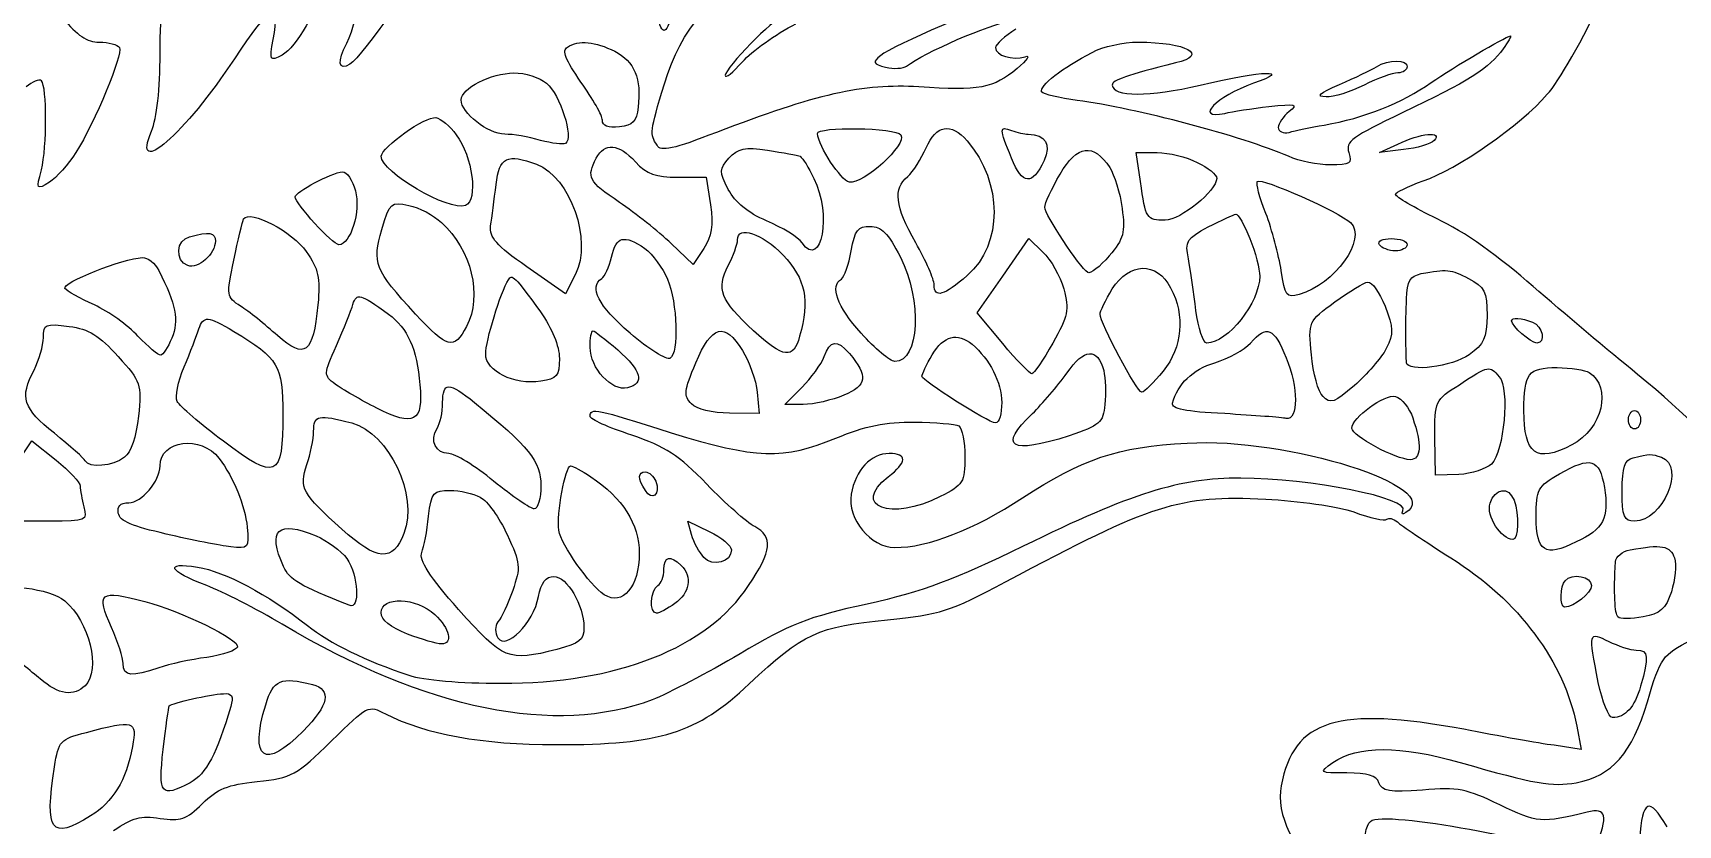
# Model space of a CAD drawing. Extents: x 5 to 315, y 92 to 398.
# Drawn here: x 64.1 to 139.7, y 299.8 to 336.2 of the extents above; entities that cross this region are included whole.
import ezdxf

# ---------------------------------------------------------------- set-up
doc = ezdxf.new("R2010")
doc.units = 0
doc.layers.get('0').update_dxf_attribs({"linetype": 'CONTINUOUS'})

msp = doc.modelspace()

# ---------------------------------------------------------------- linework, layer by layer
at = {"color": 7}
for points in [[(90.875556, 335.350556), (90.875556, 335.350556)], [(131.684889, 335.463444), (131.684889, 335.463444)], [(127.282222, 334.645), (127.282222, 334.645)], [(87.742889, 333.883), (87.742889, 333.883)], [(83.594222, 331.512333), (83.594222, 331.512333)], [(104.027111, 331.512333), (104.027111, 331.512333)], [(107.075111, 331.230111), (107.075111, 331.230111)], [(109.869111, 331.540556), (109.869111, 331.540556)], [(127.112889, 330.835), (126.012222, 330.693889), (126.858889, 331.089)], [(128.524, 331.258333), (128.524, 331.258333)], [(99.398667, 330.524556), (99.398667, 330.524556)], [(115.033778, 329.367444), (114.836222, 330.693889), (115.795778, 330.693889)], [(87.291333, 330.157667), (87.291333, 330.157667)], [(91.835111, 330.270556), (91.835111, 330.270556)], [(93.782444, 329.565), (95.080667, 329.565), (95.278222, 328.295)], [(113.622667, 330.016556), (113.622667, 330.016556)], [(117.630222, 330.242333), (117.630222, 330.242333)], [(78.965778, 328.944111), (78.965778, 328.944111)], [(82.916889, 327.476556), (82.916889, 327.476556)], [(124.685778, 327.476556), (124.685778, 327.476556)], [(72.531111, 326.629889), (72.531111, 326.629889)], [(94.967778, 326.291222), (94.488, 325.557444), (93.472, 326.517)], [(108.712, 321.916778), (107.526667, 323.327889), (108.712, 325.021222), (109.897333, 326.742778), (110.546444, 326.121889)], [(120.057333, 326.742778), (120.057333, 326.742778)], [(76.708, 326.150111), (76.708, 326.150111)], [(92.258444, 326.291222), (92.258444, 326.291222)], [(98.608444, 325.980778), (98.608444, 325.980778)], [(103.998889, 325.896111), (103.998889, 325.896111)], [(127.282222, 326.460556), (127.282222, 326.460556)], [(69.934667, 325.275222), (69.934667, 325.275222)], [(89.069333, 325.105889), (88.617778, 324.202778), (86.839778, 325.444556)], [(111.506, 324.428556), (111.506, 324.428556)], [(116.416667, 324.485), (116.416667, 324.485)], [(130.104444, 324.908333), (130.104444, 324.908333)], [(126.266222, 323.638333), (126.266222, 323.638333)], [(80.489778, 323.271444), (80.489778, 323.271444)], [(87.460667, 323.384333), (87.460667, 323.384333)], [(133.039556, 322.904556), (133.039556, 322.904556)], [(73.377778, 322.481222), (73.377778, 322.481222)], [(68.072, 321.324111), (68.072, 321.324111)], [(91.016667, 321.634556), (91.016667, 321.634556)], [(96.745778, 321.606333), (96.745778, 321.606333)], [(101.656444, 321.465222), (101.656444, 321.465222)], [(107.300889, 321.888556), (107.300889, 321.888556)], [(121.722444, 321.267667), (121.722444, 321.267667)], [(113.340444, 320.675), (113.340444, 320.675)], [(135.636, 320.590333), (135.636, 320.590333)], [(99.539778, 319.122778), (98.693111, 319.122778), (99.483333, 319.913)], [(131.515556, 320.392778), (131.515556, 320.392778)], [(84.440889, 319.207444), (84.440889, 319.207444)], [(97.423111, 319.687222), (97.507778, 318.699444), (96.153111, 318.727667)], [(78.796444, 318.276111), (78.796444, 318.276111)], [(127.536222, 318.501889), (127.536222, 318.501889)], [(138.006667, 318.417222), (138.006667, 318.417222)], [(63.669333, 316.808556), (64.092667, 317.457667), (65.221556, 316.554556)], [(93.472, 317.824556), (93.472, 317.824556)], [(129.652889, 315.905444), (128.580444, 315.877222), (128.552222, 317.598778)], [(138.966222, 316.695667), (138.966222, 316.695667)], [(72.700444, 316.639222), (72.700444, 316.639222)], [(66.322222, 315.369222), (66.322222, 315.369222)], [(89.774889, 315.792556), (89.774889, 315.792556)], [(92.766444, 315.595), (92.766444, 315.595)], [(136.341556, 315.312778), (136.341556, 315.312778)], [(64.939333, 313.760556), (63.217778, 313.760556), (63.217778, 314.974111)], [(84.694889, 314.861222), (84.694889, 314.861222)], [(132.192889, 314.720111), (132.192889, 314.720111)], [(94.403333, 313.139667), (94.234, 313.760556), (95.221778, 313.280778)], [(124.826889, 314.183889), (124.826889, 314.183889)], [(77.159556, 313.083222), (77.159556, 313.083222)], [(96.237778, 312.434111), (96.237778, 312.434111)], [(93.923556, 311.728556), (93.923556, 311.728556)], [(139.558889, 312.067222), (139.558889, 312.067222)], [(135.748889, 310.797222), (135.748889, 310.797222)], [(65.616667, 310.091667), (65.616667, 310.091667)], [(69.285556, 310.063444), (69.285556, 310.063444)], [(82.606444, 309.470778), (82.606444, 309.470778)], [(137.809111, 307.833889), (137.809111, 307.833889)], [(76.990222, 306.253444), (76.990222, 306.253444)], [(73.236667, 305.237444), (73.236667, 305.237444)], [(135.071556, 304.334333), (135.269111, 303.261889), (134.027333, 303.459444)], [(68.721111, 303.403), (68.721111, 303.403)]]:
    msp.add_lwpolyline(points, dxfattribs=at)
for points in [[(78.570667, 335.717444), (79.191556, 336.931), (79.445556, 339.979), (79.022222, 341.305444)], [(82.747556, 340.458778), (82.183111, 339.217), (79.276222, 335.124778), (78.711778, 334.757889)], [(69.991111, 335.237667), (69.991111, 337.297889), (70.132222, 338.285667), (70.696667, 339.922556)], [(93.161556, 333.854778), (93.923556, 336.423), (95.334667, 338.003444), (98.072222, 339.301667)], [(77.328889, 338.172778), (77.328889, 337.410778), (76.228222, 335.519889), (75.607333, 335.181222)], [(93.359111, 336.620556), (93.105111, 335.915), (92.879333, 336.423), (92.681778, 338.059889)], [(75.184, 335.886778), (75.550889, 337.749444), (75.042889, 337.495444), (73.406, 335.011889)], [(108.712, 337.551889), (108.091111, 337.523667), (103.660222, 335.632778), (103.095778, 335.153)], [(65.532, 336.874556), (66.181111, 336.084333), (66.632667, 335.773889), (67.197111, 335.773889)], [(98.552, 336.902778), (98.213333, 336.902778), (95.955556, 334.588556), (95.955556, 334.249889)], [(96.745778, 334.870778), (97.169111, 335.350556), (98.269778, 336.140778), (99.201111, 336.620556)], [(104.281111, 334.673222), (105.099556, 335.294111), (108.091111, 336.592333), (109.078889, 336.761667)], [(109.304667, 336.366556), (108.796667, 336.056111), (108.373333, 335.661), (108.373333, 335.519889)], [(67.197111, 335.773889), (67.620444, 335.773889), (68.043778, 335.661), (68.128444, 335.519889)], [(75.607333, 335.181222), (75.014667, 334.870778), (75.014667, 334.927222), (75.184, 335.886778)], [(78.711778, 334.757889), (78.175556, 334.447444), (78.119111, 334.870778), (78.570667, 335.717444)], [(88.702444, 335.548111), (89.238667, 335.886778), (89.972444, 335.802111), (90.875556, 335.350556)], [(112.804222, 335.294111), (113.312222, 335.576333), (114.243556, 335.773889), (114.920889, 335.773889)], [(114.920889, 335.773889), (117.178667, 335.773889), (118.194667, 335.181222), (116.642444, 334.814333)], [(128.382889, 333.911222), (129.455333, 334.645), (131.741333, 335.999667), (132.023556, 336.056111)], [(132.023556, 336.056111), (132.08, 336.056111), (131.910667, 335.773889), (131.684889, 335.463444)], [(68.128444, 335.519889), (68.297778, 335.237667), (66.999556, 332.076778), (66.124667, 330.693889)], [(73.406, 335.011889), (71.176444, 331.597), (68.636444, 329.395667), (69.596, 331.681667)], [(69.596, 331.681667), (69.85, 332.274333), (69.991111, 333.629), (69.991111, 335.237667)], [(89.323333, 333.939444), (88.617778, 334.955444), (88.448444, 335.378778), (88.702444, 335.548111)], [(90.875556, 335.350556), (91.778667, 334.899), (92.117333, 334.080556), (91.948, 332.782333)], [(95.955556, 334.249889), (95.955556, 334.080556), (96.294222, 334.362778), (96.745778, 334.870778)], [(103.095778, 335.153), (102.700667, 334.842556), (102.728889, 334.786111), (103.321556, 334.616778)], [(108.373333, 335.519889), (108.373333, 335.153), (109.135333, 334.927222), (109.728, 335.096556)], [(109.728, 335.096556), (109.982, 335.209444), (109.840889, 334.955444), (109.361111, 334.560333)], [(110.49, 333.487889), (110.348889, 333.741889), (111.477778, 334.616778), (112.804222, 335.294111)], [(125.871111, 334.645), (126.435556, 334.983667), (127.282222, 334.983667), (127.282222, 334.645)], [(131.684889, 335.463444), (131.092222, 334.588556), (130.048, 333.939444), (127.056444, 332.528333)], [(64.544222, 333.995889), (64.431333, 334.080556), (64.120889, 333.967667), (63.838667, 333.713667)], [(83.82, 333.121), (83.82, 333.657222), (85.202889, 334.334556), (86.247111, 334.362778)], [(86.247111, 334.362778), (86.755111, 334.362778), (87.432444, 334.137), (87.742889, 333.883)], [(103.321556, 334.616778), (103.688444, 334.532111), (104.14, 334.560333), (104.281111, 334.673222)], [(109.361111, 334.560333), (108.288667, 333.657222), (107.611333, 333.516111), (104.845556, 333.713667)], [(116.642444, 334.814333), (114.384667, 334.249889), (113.735556, 334.024111), (113.735556, 333.798333)], [(117.771333, 333.798333), (120.734667, 334.475667), (122.061111, 334.532111), (120.226667, 333.883)], [(124.177778, 333.826556), (124.883333, 334.137), (125.645333, 334.503889), (125.871111, 334.645)], [(126.858889, 334.362778), (126.604889, 334.362778), (125.927556, 334.108778), (125.306667, 333.798333)], [(127.282222, 334.645), (127.282222, 334.503889), (127.084667, 334.362778), (126.858889, 334.362778)], [(64.544222, 329.903667), (64.798222, 330.976111), (64.798222, 333.713667), (64.544222, 333.995889)], [(87.742889, 333.883), (88.363778, 333.375), (89.012889, 331.371222), (88.617778, 331.117222)], [(90.311111, 332.189667), (90.311111, 332.387222), (89.859556, 333.177444), (89.323333, 333.939444)], [(92.822889, 331.032556), (92.484222, 331.540556), (92.484222, 331.653444), (93.161556, 333.854778)], [(104.845556, 333.713667), (102.305556, 333.883), (100.076, 333.375), (95.560444, 331.625222)], [(112.126889, 333.092778), (111.308444, 333.205667), (110.574667, 333.375), (110.49, 333.487889)], [(113.735556, 333.798333), (113.735556, 333.262111), (115.457111, 333.233889), (117.771333, 333.798333)], [(120.226667, 333.883), (118.505111, 333.262111), (117.460889, 332.217889), (118.900222, 332.500111)], [(123.556889, 333.262111), (123.077111, 333.262111), (123.218222, 333.431444), (124.177778, 333.826556)], [(123.472222, 331.963889), (125.306667, 332.274333), (127.056444, 332.979889), (128.382889, 333.911222)], [(125.306667, 333.798333), (124.685778, 333.487889), (123.895556, 333.233889), (123.556889, 333.262111)], [(85.823778, 331.540556), (85.061778, 331.540556), (83.82, 332.528333), (83.82, 333.121)], [(91.948, 332.782333), (91.891556, 332.133222), (91.694, 331.935667), (91.101333, 331.879222)], [(121.835333, 330.524556), (119.662222, 331.455889), (114.864444, 332.725889), (112.126889, 333.092778)], [(118.900222, 332.500111), (119.238889, 332.584778), (120.170222, 332.725889), (120.932222, 332.810556)], [(120.932222, 332.810556), (122.174, 332.951667), (122.286889, 332.923444), (121.863556, 332.584778)], [(121.863556, 332.584778), (121.581333, 332.359), (121.355556, 332.020333), (121.355556, 331.851)], [(80.151111, 330.524556), (80.179333, 330.947889), (82.183111, 332.387222), (82.662889, 332.302556)], [(82.662889, 332.302556), (82.888667, 332.274333), (83.312, 331.907444), (83.594222, 331.512333)], [(91.101333, 331.879222), (90.565111, 331.822778), (90.311111, 331.907444), (90.311111, 332.189667)], [(100.188889, 331.568778), (100.160667, 331.907444), (103.801333, 331.851), (104.027111, 331.512333)], [(105.184222, 330.919667), (105.635778, 331.963889), (106.313111, 332.105), (107.075111, 331.230111)], [(109.107111, 330.439889), (108.542667, 331.822778), (108.542667, 331.935667), (109.107111, 331.709889)], [(121.355556, 331.851), (121.355556, 331.653444), (121.581333, 331.568778), (121.863556, 331.625222)], [(121.863556, 331.625222), (122.117556, 331.709889), (122.851333, 331.851), (123.472222, 331.963889)], [(127.056444, 332.528333), (124.770444, 331.427667), (124.431778, 331.201889), (124.601111, 330.693889)], [(83.594222, 331.512333), (84.356222, 330.524556), (84.610222, 328.492556), (84.017556, 328.266778)], [(87.460667, 331.258333), (86.924444, 331.427667), (86.190667, 331.540556), (85.823778, 331.540556)], [(88.617778, 331.117222), (88.504889, 331.060778), (87.996889, 331.117222), (87.460667, 331.258333)], [(90.028889, 330.439889), (90.424, 331.173667), (91.044889, 331.117222), (91.835111, 330.270556)], [(95.560444, 331.625222), (93.584889, 330.863222), (92.992222, 330.722111), (92.822889, 331.032556)], [(101.656444, 329.339222), (101.261333, 329.423889), (100.245333, 330.976111), (100.188889, 331.568778)], [(104.027111, 331.512333), (104.309333, 331.060778), (102.305556, 329.226333), (101.656444, 329.339222)], [(107.075111, 331.230111), (108.712, 329.311), (108.712, 326.488778), (107.075111, 325.049444)], [(109.107111, 331.709889), (109.361111, 331.625222), (109.699778, 331.540556), (109.869111, 331.540556)], [(109.869111, 331.540556), (110.687556, 331.512333), (110.941556, 331.089), (110.602889, 330.327)], [(111.336667, 329.706111), (112.126889, 331.060778), (112.860667, 331.145444), (113.622667, 330.016556)], [(126.858889, 331.089), (127.874889, 331.597), (128.947333, 331.681667), (128.524, 331.258333)], [(128.524, 331.258333), (128.354667, 331.089), (127.733778, 330.891444), (127.112889, 330.835)], [(66.124667, 330.693889), (65.786, 330.157667), (65.221556, 329.536778), (64.911111, 329.339222)], [(84.017556, 328.266778), (83.255556, 327.984556), (80.151111, 329.790778), (80.151111, 330.524556)], [(85.428667, 329.226333), (85.569778, 330.496333), (85.936667, 330.665667), (87.291333, 330.157667)], [(91.101333, 328.407889), (89.662, 329.367444), (89.577333, 329.565), (90.028889, 330.439889)], [(96.096667, 329.000556), (95.673333, 329.847222), (95.673333, 329.931889), (96.124889, 330.439889)], [(96.124889, 330.439889), (96.548222, 330.891444), (96.858667, 330.976111), (97.902889, 330.806778)], [(97.902889, 330.806778), (98.608444, 330.693889), (99.285778, 330.581), (99.398667, 330.524556)], [(99.398667, 330.524556), (99.511556, 330.439889), (99.793778, 330.016556), (100.019556, 329.508556)], [(104.337556, 329.593222), (104.591556, 329.819), (104.958444, 330.411667), (105.184222, 330.919667)], [(110.602889, 330.327), (110.066667, 329.169889), (109.586889, 329.198111), (109.107111, 330.439889)], [(115.795778, 330.693889), (116.332, 330.693889), (117.150444, 330.496333), (117.630222, 330.242333)], [(123.754444, 330.129444), (123.19, 330.129444), (122.315111, 330.298778), (121.835333, 330.524556)], [(124.601111, 330.693889), (124.770444, 330.185889), (124.657556, 330.129444), (123.754444, 330.129444)], [(64.911111, 329.339222), (64.318444, 328.972333), (64.290222, 329.000556), (64.544222, 329.903667)], [(76.2, 328.661889), (76.2, 328.887667), (77.836889, 329.762556), (78.373111, 329.819)], [(78.373111, 329.819), (78.570667, 329.819), (78.824667, 329.423889), (78.965778, 328.944111)], [(87.291333, 330.157667), (88.843556, 329.565), (89.859556, 326.658111), (89.069333, 325.105889)], [(91.835111, 330.270556), (92.343111, 329.706111), (92.766444, 329.565), (93.782444, 329.565)], [(104.704444, 326.545222), (103.744889, 328.266778), (103.660222, 329.028778), (104.337556, 329.593222)], [(110.631111, 328.182111), (110.631111, 328.351444), (110.941556, 329.028778), (111.336667, 329.706111)], [(113.622667, 330.016556), (113.820222, 329.677889), (114.102444, 328.831222), (114.187111, 328.125667)], [(117.630222, 330.242333), (118.138222, 330.016556), (118.533333, 329.677889), (118.533333, 329.508556)], [(120.396, 329.367444), (120.593556, 329.565), (124.177778, 327.956333), (124.685778, 327.476556)], [(78.965778, 328.944111), (79.219778, 328.012778), (78.74, 326.460556), (78.203778, 326.460556)], [(85.174667, 327.335444), (85.231111, 327.702333), (85.344, 328.549), (85.428667, 329.226333)], [(97.846444, 327.561222), (96.999778, 327.928111), (96.407111, 328.407889), (96.096667, 329.000556)], [(100.019556, 329.508556), (100.866222, 327.871667), (100.386444, 325.303444), (99.483333, 326.545222)], [(116.162667, 327.589444), (115.316, 327.589444), (115.259556, 327.645889), (115.033778, 329.367444)], [(118.533333, 329.508556), (118.533333, 328.944111), (116.868222, 327.589444), (116.162667, 327.589444)], [(120.791111, 327.899889), (120.480667, 328.633667), (120.339556, 329.282778), (120.396, 329.367444)], [(73.829333, 327.645889), (74.111556, 328.097444), (76.087111, 327.053222), (76.708, 326.150111)], [(78.203778, 326.460556), (77.921556, 326.460556), (76.2, 328.351444), (76.2, 328.661889)], [(80.179333, 327.166111), (80.546222, 328.407889), (80.602667, 328.436111), (81.421111, 328.266778)], [(81.421111, 328.266778), (81.872667, 328.182111), (82.578222, 327.815222), (82.916889, 327.476556)], [(93.472, 326.517), (92.879333, 327.081444), (91.835111, 327.899889), (91.101333, 328.407889)], [(95.278222, 328.295), (95.419333, 327.335444), (95.334667, 326.855667), (94.967778, 326.291222)], [(112.606667, 325.190556), (112.239778, 325.416333), (110.631111, 327.871667), (110.631111, 328.182111)], [(114.187111, 328.125667), (114.328222, 327.025), (114.271778, 326.742778), (113.594444, 325.952556)], [(73.377778, 325.755), (73.575333, 326.686333), (73.772889, 327.533), (73.829333, 327.645889)], [(82.916889, 327.476556), (84.299778, 326.234778), (84.807778, 324.118111), (84.074, 322.707)], [(86.839778, 325.444556), (85.428667, 326.432333), (85.118222, 326.799222), (85.174667, 327.335444)], [(96.52, 326.686333), (96.52, 327.363667), (97.648889, 326.996778), (98.608444, 325.980778)], [(99.483333, 326.545222), (99.314, 326.799222), (98.580222, 327.250778), (97.846444, 327.561222)], [(101.741111, 326.178333), (101.910444, 327.137889), (102.051556, 327.307222), (102.616, 327.307222)], [(102.616, 327.307222), (103.124, 327.307222), (103.434444, 326.996778), (103.998889, 325.896111)], [(117.235111, 325.811444), (117.065778, 326.629889), (117.150444, 326.742778), (118.138222, 327.279)], [(118.138222, 327.279), (118.759111, 327.589444), (119.323556, 327.843444), (119.408222, 327.871667)], [(119.408222, 327.871667), (119.521111, 327.871667), (119.803333, 327.363667), (120.057333, 326.742778)], [(121.496667, 325.275222), (121.383778, 325.980778), (121.073333, 327.166111), (120.791111, 327.899889)], [(124.685778, 327.476556), (125.447778, 326.742778), (123.952, 324.626111), (122.315111, 324.174556)], [(71.261111, 325.501), (70.668444, 325.726778), (70.724889, 326.686333), (71.345778, 326.827444)], [(72.531111, 326.629889), (72.531111, 326.037222), (71.740889, 325.331667), (71.261111, 325.501)], [(71.345778, 326.827444), (72.248889, 327.081444), (72.531111, 327.025), (72.531111, 326.629889)], [(81.731556, 323.271444), (79.840667, 325.331667), (79.727778, 325.613889), (80.179333, 327.166111)], [(90.734444, 325.896111), (90.932, 326.855667), (91.298889, 326.940333), (92.258444, 326.291222)], [(96.096667, 325.501), (96.322444, 325.952556), (96.52, 326.488778), (96.52, 326.686333)], [(105.551111, 324.626111), (105.551111, 324.851889), (105.184222, 325.726778), (104.704444, 326.545222)], [(120.057333, 326.742778), (120.311333, 326.121889), (120.508889, 325.331667), (120.508889, 325.021222)], [(126.012222, 326.460556), (125.899333, 326.629889), (126.153333, 326.742778), (126.548444, 326.742778)], [(126.548444, 326.742778), (126.943556, 326.742778), (127.282222, 326.629889), (127.282222, 326.460556)], [(65.616667, 324.456778), (65.475556, 324.710778), (68.297778, 325.839667), (69.172667, 325.867889)], [(69.172667, 325.867889), (69.426667, 325.896111), (69.765333, 325.613889), (69.934667, 325.275222)], [(73.688222, 323.638333), (73.039111, 324.061667), (73.039111, 324.118111), (73.377778, 325.755)], [(76.708, 326.150111), (77.272444, 325.331667), (77.357111, 324.964778), (77.244222, 323.694778)], [(90.282889, 324.908333), (90.424, 324.993), (90.621556, 325.444556), (90.734444, 325.896111)], [(92.258444, 326.291222), (92.625333, 326.037222), (93.076889, 325.388111), (93.302667, 324.880111)], [(98.608444, 325.980778), (99.652667, 324.880111), (99.850222, 323.920556), (99.370444, 322.255444)], [(101.289556, 324.880111), (101.430667, 324.993), (101.628222, 325.557444), (101.741111, 326.178333)], [(103.998889, 325.896111), (105.014889, 323.892333), (104.873778, 321.098333), (103.744889, 321.098333)], [(110.546444, 326.121889), (110.913333, 325.783222), (111.336667, 325.021222), (111.506, 324.428556)], [(113.594444, 325.952556), (113.171111, 325.444556), (112.719556, 325.105889), (112.606667, 325.190556)], [(117.573778, 323.440778), (117.489111, 324.231), (117.319778, 325.303444), (117.235111, 325.811444)], [(126.746, 326.178333), (126.435556, 326.178333), (126.096889, 326.319444), (126.012222, 326.460556)], [(127.282222, 326.460556), (127.282222, 326.319444), (127.028222, 326.178333), (126.746, 326.178333)], [(69.934667, 325.275222), (70.724889, 323.723), (70.866, 322.989222), (70.527333, 322.170778)], [(85.993111, 324.851889), (86.162444, 325.134111), (86.275333, 325.021222), (87.460667, 323.384333)], [(97.253778, 322.509444), (95.729778, 323.920556), (95.532222, 324.428556), (96.096667, 325.501)], [(107.075111, 325.049444), (106.002667, 324.118111), (105.551111, 323.977), (105.551111, 324.626111)], [(113.735556, 324.428556), (114.497556, 325.670333), (115.795778, 325.698556), (116.416667, 324.485)], [(120.508889, 325.021222), (120.508889, 323.807667), (119.041333, 321.945), (118.081778, 321.945)], [(122.315111, 324.174556), (121.750667, 324.005222), (121.666, 324.118111), (121.496667, 325.275222)], [(127.254, 323.977), (127.282222, 324.795444), (127.395111, 325.021222), (127.931333, 325.134111)], [(127.931333, 325.134111), (129.088444, 325.359889), (129.286, 325.331667), (130.104444, 324.908333)], [(66.971333, 323.694778), (66.322222, 323.977), (65.701333, 324.343889), (65.616667, 324.456778)], [(78.852889, 323.723), (79.022222, 324.259222), (79.163333, 324.231), (80.489778, 323.271444)], [(84.948889, 321.437), (84.948889, 322.029667), (85.626222, 324.287444), (85.993111, 324.851889)], [(91.581111, 322.396556), (90.113556, 323.666556), (89.690222, 324.513222), (90.282889, 324.908333)], [(93.302667, 324.880111), (93.754222, 323.779444), (93.838889, 321.493444), (93.415556, 321.239444)], [(102.192667, 322.396556), (101.092, 323.638333), (100.753333, 324.569667), (101.289556, 324.880111)], [(111.506, 324.428556), (111.76, 323.469), (111.703556, 323.186778), (110.998, 321.945)], [(113.171111, 323.271444), (113.171111, 323.384333), (113.425111, 323.920556), (113.735556, 324.428556)], [(116.416667, 324.485), (117.094, 323.186778), (116.952889, 321.775667), (116.078, 320.646778)], [(123.952, 323.835889), (124.629333, 324.315667), (125.306667, 324.739), (125.476, 324.739)], [(125.476, 324.739), (125.673556, 324.767222), (126.012222, 324.259222), (126.266222, 323.638333)], [(130.104444, 324.908333), (130.838222, 324.513222), (130.951111, 324.315667), (130.951111, 323.215)], [(68.975111, 322.255444), (68.523556, 322.763444), (67.620444, 323.384333), (66.971333, 323.694778)], [(75.381556, 322.283667), (74.817111, 322.791667), (74.055111, 323.412556), (73.688222, 323.638333)], [(77.244222, 323.694778), (77.018444, 321.437), (76.651556, 321.183), (75.381556, 322.283667)], [(78.090889, 321.832111), (78.429556, 322.594111), (78.768222, 323.440778), (78.852889, 323.723)], [(122.879556, 321.408778), (122.738444, 322.932778), (122.738444, 322.932778), (123.952, 323.835889)], [(126.266222, 323.638333), (126.661333, 322.622333), (126.661333, 322.396556), (126.322667, 321.691)], [(127.254, 321.041889), (127.225778, 321.408778), (127.197556, 322.904556), (127.254, 323.977)], [(64.628889, 322.199), (64.628889, 322.819889), (64.713556, 322.848111), (65.814222, 322.707)], [(71.769111, 322.594111), (71.994889, 323.215), (72.164222, 323.186778), (73.377778, 322.481222)], [(80.489778, 323.271444), (81.364667, 322.622333), (81.788, 321.691), (81.929111, 320.025889)], [(84.074, 322.707), (83.481333, 321.606333), (83.199111, 321.691), (81.731556, 323.271444)], [(87.460667, 323.384333), (87.996889, 322.622333), (88.335556, 321.803889), (88.335556, 321.239444)], [(94.600889, 321.041889), (95.334667, 322.763444), (95.927333, 322.932778), (96.745778, 321.606333)], [(115.090222, 319.687222), (114.864444, 319.687222), (113.171111, 322.876333), (113.171111, 323.271444)], [(118.081778, 321.945), (117.912444, 321.945), (117.686667, 322.622333), (117.573778, 323.440778)], [(120.085556, 321.945), (120.847556, 322.791667), (121.158, 322.650556), (121.722444, 321.267667)], [(130.951111, 323.215), (130.951111, 322.170778), (130.81, 321.888556), (130.132667, 321.408778)], [(132.08, 322.961), (132.08, 323.130333), (132.531556, 323.102111), (133.039556, 322.904556)], [(133.237111, 321.945), (132.954889, 321.945), (132.08, 322.735222), (132.08, 322.961)], [(133.039556, 322.904556), (133.519333, 322.707), (133.660444, 321.945), (133.237111, 321.945)], [(64.205556, 320.703222), (64.431333, 321.154778), (64.628889, 321.832111), (64.628889, 322.199)], [(65.814222, 322.707), (66.717333, 322.594111), (67.197111, 322.283667), (68.072, 321.324111)], [(70.019333, 321.380556), (69.906444, 321.380556), (69.454889, 321.775667), (68.975111, 322.255444)], [(70.527333, 322.170778), (70.358, 321.747444), (70.104, 321.380556), (70.019333, 321.380556)], [(71.091778, 320.844333), (71.374, 321.521667), (71.684444, 322.311889), (71.769111, 322.594111)], [(73.377778, 322.481222), (75.438, 321.239444), (75.635556, 320.900778), (75.635556, 318.671222)], [(89.746667, 321.747444), (89.746667, 322.170778), (89.803111, 322.509444), (89.887778, 322.509444)], [(89.887778, 322.509444), (89.944222, 322.509444), (90.452222, 322.114333), (91.016667, 321.634556)], [(93.415556, 321.239444), (93.274444, 321.154778), (92.427778, 321.662778), (91.581111, 322.396556)], [(99.370444, 322.255444), (99.088222, 321.183), (98.636667, 321.239444), (97.253778, 322.509444)], [(100.499333, 321.324111), (100.781556, 322.086111), (101.092, 322.114333), (101.656444, 321.465222)], [(103.744889, 321.098333), (103.519111, 321.098333), (102.841778, 321.691), (102.192667, 322.396556)], [(105.466444, 321.408778), (106.002667, 322.283667), (106.595333, 322.453), (107.300889, 321.888556)], [(68.072, 321.324111), (69.116222, 320.167), (69.144444, 320.054111), (69.003333, 318.586556)], [(78.034444, 320.054111), (77.498222, 320.477444), (77.498222, 320.477444), (78.090889, 321.832111)], [(87.488889, 320.195222), (86.247111, 319.997667), (84.948889, 320.646778), (84.948889, 321.437)], [(88.335556, 321.239444), (88.335556, 320.421), (88.222667, 320.308111), (87.488889, 320.195222)], [(91.468222, 319.884778), (90.734444, 319.715444), (89.746667, 320.787889), (89.746667, 321.747444)], [(91.016667, 321.634556), (92.117333, 320.646778), (92.258444, 320.110556), (91.468222, 319.884778)], [(96.745778, 321.606333), (97.056222, 321.098333), (97.366667, 320.223444), (97.423111, 319.687222)], [(99.483333, 319.913), (99.906667, 320.336333), (100.358222, 320.957222), (100.499333, 321.324111)], [(101.656444, 321.465222), (102.531333, 320.421), (102.474889, 319.997667), (101.402444, 319.546111)], [(104.986667, 320.421), (104.986667, 320.505667), (105.212444, 320.957222), (105.466444, 321.408778)], [(107.300889, 321.888556), (108.091111, 321.211222), (108.655556, 320.138778), (108.655556, 319.207444)], [(110.038444, 320.533889), (109.953778, 320.533889), (109.332889, 321.154778), (108.712, 321.916778)], [(110.998, 321.945), (110.574667, 321.154778), (110.123111, 320.533889), (110.038444, 320.533889)], [(111.647111, 320.562111), (112.437333, 321.719222), (113.058222, 321.747444), (113.340444, 320.675)], [(118.448667, 321.041889), (119.069556, 321.239444), (119.803333, 321.634556), (120.085556, 321.945)], [(121.722444, 321.267667), (122.286889, 319.913), (122.286889, 318.389), (121.722444, 318.473667)], [(123.415778, 319.489667), (123.19, 319.687222), (122.964222, 320.562111), (122.879556, 321.408778)], [(126.322667, 321.691), (126.096889, 321.267667), (125.419556, 320.477444), (124.855111, 319.997667)], [(130.132667, 321.408778), (129.342444, 320.844333), (127.310444, 320.590333), (127.254, 321.041889)], [(65.136889, 317.796333), (63.697556, 318.953444), (63.528222, 319.433222), (64.205556, 320.703222)], [(70.781333, 319.263889), (70.668444, 319.461444), (70.809556, 320.167), (71.091778, 320.844333)], [(94.403333, 319.151), (94.036444, 319.517889), (94.064667, 319.743667), (94.600889, 321.041889)], [(110.066667, 318.699444), (110.518222, 319.151), (111.223778, 319.969444), (111.647111, 320.562111)], [(113.340444, 320.675), (113.425111, 320.336333), (113.453333, 319.630778), (113.396889, 319.122778)], [(116.078, 320.646778), (115.626444, 320.138778), (115.203111, 319.687222), (115.090222, 319.687222)], [(116.501333, 319.179222), (116.727111, 320.054111), (117.432667, 320.731444), (118.448667, 321.041889)], [(129.681111, 320.025889), (131.035778, 320.929), (131.064, 320.929), (131.515556, 320.392778)], [(132.644444, 318.840556), (132.644444, 320.562111), (132.842, 320.816111), (134.168444, 320.816111)], [(134.168444, 320.816111), (134.789333, 320.816111), (135.466667, 320.703222), (135.636, 320.590333)], [(135.636, 320.590333), (136.708444, 319.913), (136.256889, 317.993889), (134.845778, 317.260111)], [(79.953556, 318.953444), (79.219778, 319.320333), (78.344889, 319.828333), (78.034444, 320.054111)], [(81.929111, 320.025889), (82.098444, 318.332556), (81.646889, 318.078556), (79.953556, 318.953444)], [(82.973333, 319.207444), (82.973333, 320.167), (83.255556, 320.167), (84.440889, 319.207444)], [(108.373333, 318.276111), (108.034667, 318.276111), (104.986667, 320.223444), (104.986667, 320.421)], [(124.855111, 319.997667), (123.952, 319.207444), (123.754444, 319.122778), (123.415778, 319.489667)], [(128.552222, 317.598778), (128.552222, 319.292111), (128.552222, 319.320333), (129.681111, 320.025889)], [(131.515556, 320.392778), (131.995333, 319.828333), (131.741333, 316.977889), (131.148667, 316.385222)], [(72.898, 317.429444), (71.853778, 318.219667), (70.894222, 319.038111), (70.781333, 319.263889)], [(82.719333, 318.022111), (82.860444, 318.247889), (82.973333, 318.755889), (82.973333, 319.207444)], [(84.440889, 319.207444), (86.924444, 317.203667), (87.488889, 316.498111), (87.488889, 315.397444)], [(89.746667, 318.586556), (89.746667, 318.981667), (90.000667, 318.925222), (93.472, 317.824556)], [(96.153111, 318.727667), (95.362889, 318.727667), (94.629111, 318.897), (94.403333, 319.151)], [(101.402444, 319.546111), (100.866222, 319.320333), (100.019556, 319.122778), (99.539778, 319.122778)], [(108.655556, 319.207444), (108.655556, 318.699444), (108.542667, 318.276111), (108.373333, 318.276111)], [(113.396889, 319.122778), (113.312222, 318.276111), (113.171111, 318.163222), (111.76, 317.683444)], [(118.900222, 318.699444), (117.094, 318.784111), (116.444889, 318.925222), (116.501333, 319.179222)], [(124.742222, 318.022111), (124.742222, 318.530111), (126.238, 319.602556), (126.746, 319.489667)], [(126.746, 319.489667), (127.028222, 319.405), (127.395111, 318.953444), (127.536222, 318.501889)], [(69.003333, 318.586556), (68.890444, 317.627), (68.664667, 316.921444), (68.354222, 316.695667)], [(75.635556, 318.671222), (75.635556, 315.736111), (75.325111, 315.595), (72.898, 317.429444)], [(77.046667, 317.881), (77.046667, 318.643), (77.272444, 318.671222), (78.796444, 318.276111)], [(78.796444, 318.276111), (80.518, 317.796333), (81.872667, 314.945889), (81.195333, 313.196111)], [(91.665778, 317.711667), (90.593333, 318.050333), (89.746667, 318.445444), (89.746667, 318.586556)], [(101.035556, 317.570556), (102.390222, 318.135), (103.321556, 318.332556), (104.648, 318.304333)], [(104.648, 318.304333), (105.607556, 318.304333), (106.538889, 318.219667), (106.68, 318.135)], [(111.76, 317.683444), (109.050667, 316.808556), (108.458, 317.175444), (110.066667, 318.699444)], [(121.722444, 318.473667), (121.524889, 318.530111), (120.254889, 318.614778), (118.900222, 318.699444)], [(127.536222, 318.501889), (127.959556, 317.288333), (127.931333, 316.582778), (127.423333, 316.582778)], [(134.845778, 317.260111), (133.208889, 316.413444), (132.644444, 316.836778), (132.644444, 318.840556)], [(137.442222, 318.417222), (137.442222, 318.643), (137.583333, 318.840556), (137.724444, 318.840556)], [(137.724444, 317.993889), (137.583333, 317.993889), (137.442222, 318.191444), (137.442222, 318.417222)], [(137.724444, 318.840556), (137.893778, 318.840556), (138.006667, 318.643), (138.006667, 318.417222)], [(138.006667, 318.417222), (138.006667, 318.191444), (137.893778, 317.993889), (137.724444, 317.993889)], [(66.548, 316.526333), (66.519778, 316.639222), (65.870667, 317.203667), (65.136889, 317.796333)], [(69.991111, 316.300556), (69.991111, 317.485889), (71.882, 317.739889), (72.700444, 316.639222)], [(76.736222, 316.357), (76.905556, 316.836778), (77.046667, 317.542333), (77.046667, 317.881)], [(83.255556, 316.865), (82.662889, 316.865), (82.352444, 317.457667), (82.719333, 318.022111)], [(95.108889, 315.453889), (93.810667, 316.808556), (93.218, 317.175444), (91.665778, 317.711667)], [(93.472, 317.824556), (97.366667, 316.611), (98.636667, 316.582778), (101.035556, 317.570556)], [(106.68, 318.135), (106.849333, 318.022111), (106.962222, 317.401222), (106.962222, 316.723889)], [(117.178667, 317.344778), (121.807111, 317.627), (129.088444, 315.312778), (127.225778, 314.155667)], [(127.423333, 316.582778), (126.774222, 316.582778), (124.742222, 317.683444), (124.742222, 318.022111)], [(68.354222, 316.695667), (67.818, 316.272333), (66.717333, 316.187667), (66.548, 316.526333)], [(85.315778, 315.595), (84.469111, 316.300556), (83.537778, 316.865), (83.255556, 316.865)], [(103.490889, 316.865), (102.644222, 316.865), (101.938667, 316.103), (101.741111, 315.002333)], [(103.434444, 315.792556), (104.309333, 316.469889), (104.337556, 316.865), (103.490889, 316.865)], [(106.962222, 316.723889), (106.962222, 315.538556), (106.905778, 315.425667), (105.833333, 314.889444)], [(109.615111, 314.833), (112.324444, 316.611), (113.961333, 317.175444), (117.178667, 317.344778)], [(134.281333, 315.933667), (135.720667, 316.752111), (136.115778, 316.639222), (136.341556, 315.312778)], [(137.668, 316.667444), (138.43, 316.865), (138.486444, 316.865), (138.966222, 316.695667)], [(138.966222, 316.695667), (140.095111, 316.272333), (139.022667, 313.760556), (137.724444, 313.760556)], [(65.221556, 316.554556), (65.814222, 316.074778), (66.322222, 315.538556), (66.322222, 315.369222)], [(68.551778, 314.607222), (69.144444, 314.607222), (69.991111, 315.595), (69.991111, 316.300556)], [(72.700444, 316.639222), (73.377778, 315.764333), (73.885778, 314.494333), (73.998667, 313.478333)], [(78.344889, 313.393667), (76.510444, 315.030556), (76.369333, 315.284556), (76.736222, 316.357)], [(88.307333, 313.337222), (88.194444, 314.071), (88.617778, 316.300556), (88.843556, 316.300556)], [(88.843556, 316.300556), (88.956444, 316.300556), (89.379778, 316.074778), (89.774889, 315.792556)], [(92.286667, 315.171667), (91.919778, 315.736111), (91.948, 316.018333), (92.286667, 316.018333)], [(92.286667, 316.018333), (92.456, 316.018333), (92.653556, 315.820778), (92.766444, 315.595)], [(131.148667, 316.385222), (130.922889, 316.159444), (130.245556, 315.933667), (129.652889, 315.905444)], [(133.208889, 313.958111), (133.208889, 315.228111), (133.265333, 315.341), (134.281333, 315.933667)], [(137.16, 315.143444), (137.16, 316.244111), (137.272889, 316.582778), (137.668, 316.667444)], [(66.322222, 315.369222), (66.322222, 315.171667), (66.406889, 314.748333), (66.491556, 314.409667)], [(82.324222, 313.986333), (82.465333, 315.087), (82.55, 315.171667), (83.312, 315.171667)], [(83.312, 315.171667), (83.763556, 315.171667), (84.384444, 315.030556), (84.694889, 314.861222)], [(87.178444, 314.325), (87.009111, 314.325), (86.190667, 314.889444), (85.315778, 315.595)], [(87.488889, 315.397444), (87.488889, 314.804778), (87.347778, 314.325), (87.178444, 314.325)], [(89.774889, 315.792556), (91.242444, 314.833), (92.004444, 313.619444), (92.004444, 312.293)], [(92.766444, 315.595), (92.992222, 314.974111), (92.597111, 314.663667), (92.286667, 315.171667)], [(97.310222, 313.506556), (96.943333, 313.704111), (95.955556, 314.579), (95.108889, 315.453889)], [(105.833333, 314.889444), (103.575556, 313.732333), (101.712889, 314.437889), (103.434444, 315.792556)], [(119.634, 315.736111), (116.811778, 315.736111), (114.638667, 315.058778), (109.643333, 312.603444)], [(127.084667, 314.240333), (127.451556, 314.804778), (122.823111, 315.736111), (119.634, 315.736111)], [(131.092222, 314.579), (131.318, 315.284556), (131.938889, 315.369222), (132.192889, 314.720111)], [(136.341556, 315.312778), (136.567333, 313.901667), (136.313333, 313.393667), (135.043333, 312.801)], [(66.491556, 314.409667), (66.660889, 313.788778), (66.604444, 313.760556), (64.939333, 313.760556)], [(68.072, 314.127444), (68.015556, 314.437889), (68.156667, 314.607222), (68.551778, 314.607222)], [(84.694889, 314.861222), (85.033556, 314.691889), (85.569778, 313.929889), (85.936667, 313.139667)], [(101.741111, 315.002333), (101.543556, 313.873444), (102.644222, 312.547), (103.744889, 312.547)], [(103.744889, 312.547), (105.268889, 312.547), (107.385556, 313.365444), (109.615111, 314.833)], [(108.824889, 310.966556), (115.654667, 314.607222), (116.755333, 314.945889), (120.791111, 314.776556)], [(120.791111, 314.776556), (122.258667, 314.691889), (124.093111, 314.437889), (124.826889, 314.183889)], [(132.136444, 312.913889), (131.600222, 312.913889), (130.894667, 314.014556), (131.092222, 314.579)], [(132.192889, 314.720111), (132.446889, 314.071), (132.390444, 312.913889), (132.136444, 312.913889)], [(137.724444, 313.760556), (137.244667, 313.760556), (137.16, 313.958111), (137.16, 315.143444)], [(70.273333, 313.167889), (68.749333, 313.506556), (68.128444, 313.760556), (68.072, 314.127444)], [(75.663778, 311.672111), (74.901778, 313.365444), (75.409778, 313.817), (77.159556, 313.083222)], [(82.013778, 312.321222), (82.098444, 312.575222), (82.267778, 313.309), (82.324222, 313.986333)], [(124.826889, 314.183889), (125.560667, 313.901667), (126.266222, 313.760556), (126.350889, 313.845222)], [(126.350889, 313.845222), (126.435556, 313.929889), (126.633111, 313.873444), (126.830667, 313.732333)], [(126.830667, 313.732333), (127, 313.563), (128.100667, 312.829222), (129.286, 312.067222)], [(127.225778, 314.155667), (127.056444, 314.042778), (127, 314.071), (127.084667, 314.240333)], [(135.043333, 312.801), (133.604, 312.095444), (133.208889, 312.349444), (133.208889, 313.958111)], [(73.236667, 312.575222), (72.785111, 312.631667), (71.430444, 312.885667), (70.273333, 313.167889)], [(73.998667, 313.478333), (74.083333, 312.518778), (74.055111, 312.490556), (73.236667, 312.575222)], [(77.159556, 313.083222), (77.667556, 312.857444), (78.316667, 312.405889), (78.570667, 312.039)], [(81.195333, 313.196111), (80.687333, 311.869667), (79.953556, 311.926111), (78.344889, 313.393667)], [(85.936667, 313.139667), (86.557556, 311.813222), (86.557556, 311.643889), (86.190667, 310.571444)], [(90.395778, 310.373889), (89.718444, 310.825444), (88.420222, 312.659889), (88.307333, 313.337222)], [(94.967778, 312.095444), (94.770222, 312.321222), (94.516222, 312.772778), (94.403333, 313.139667)], [(95.221778, 313.280778), (95.786222, 313.026778), (96.237778, 312.631667), (96.237778, 312.434111)], [(97.028, 310.797222), (98.100444, 312.405889), (98.156889, 313.055), (97.310222, 313.506556)], [(83.707111, 309.696556), (82.380667, 311.192333), (81.872667, 311.982556), (82.013778, 312.321222)], [(92.004444, 312.293), (92.004444, 310.740778), (91.242444, 309.837667), (90.395778, 310.373889)], [(93.133333, 311.531), (93.133333, 312.151889), (93.443778, 312.208333), (93.923556, 311.728556)], [(96.237778, 312.434111), (96.237778, 311.869667), (95.391111, 311.643889), (94.967778, 312.095444)], [(109.643333, 312.603444), (106.510667, 311.079444), (105.043111, 310.515), (102.474889, 309.950556)], [(136.849556, 311.897889), (136.877778, 312.123667), (137.16, 312.377667), (137.526889, 312.434111)], [(137.526889, 312.434111), (138.938, 312.716333), (139.389556, 312.631667), (139.558889, 312.067222)], [(72.136, 310.797222), (70.358, 311.474556), (70.160444, 311.897889), (71.712667, 311.643889)], [(71.712667, 311.643889), (72.954444, 311.446333), (74.93, 310.402111), (76.764444, 308.962778)], [(78.683556, 309.894111), (76.397556, 310.797222), (75.946, 311.051222), (75.663778, 311.672111)], [(78.570667, 312.039), (79.106889, 311.248778), (79.191556, 309.668333), (78.683556, 309.894111)], [(92.851111, 310.797222), (93.020444, 310.881889), (93.133333, 311.220556), (93.133333, 311.531)], [(93.923556, 311.728556), (94.459778, 311.192333), (94.318667, 310.458556), (93.641333, 309.978778)], [(129.286, 312.067222), (132.418667, 310.119889), (134.507111, 307.269444), (135.071556, 304.334333)], [(134.535333, 311.023), (134.874, 311.389889), (135.748889, 311.220556), (135.748889, 310.797222)], [(136.962444, 309.357889), (136.821333, 309.499), (136.764889, 310.458556), (136.849556, 311.897889)], [(139.558889, 312.067222), (139.671778, 311.756778), (139.587111, 311.051222), (139.417778, 310.515)], [(62.342889, 310.458556), (62.709778, 310.938333), (64.911111, 310.684333), (65.616667, 310.091667)], [(75.607333, 309.019222), (74.422, 309.724778), (72.869778, 310.515), (72.136, 310.797222)], [(85.654444, 306.309889), (90.988444, 306.281667), (95.137111, 307.946778), (97.028, 310.797222)], [(87.376, 310.289222), (87.488889, 310.938333), (87.714667, 311.220556), (88.081556, 311.220556)], [(88.081556, 311.220556), (88.674222, 311.220556), (89.464444, 309.894111), (89.464444, 308.878111)], [(92.794667, 309.527222), (92.456, 309.527222), (92.512444, 310.599667), (92.851111, 310.797222)], [(103.406222, 309.216778), (105.833333, 309.470778), (106.284889, 309.611889), (108.824889, 310.966556)], [(134.507111, 309.809444), (134.281333, 309.809444), (134.309556, 310.797222), (134.535333, 311.023)], [(135.748889, 310.797222), (135.748889, 310.458556), (134.958667, 309.809444), (134.507111, 309.809444)], [(65.616667, 310.091667), (66.745556, 309.160333), (67.281778, 306.930778), (66.548, 306.197)], [(67.761556, 308.878111), (67.027778, 310.458556), (67.225333, 310.627889), (69.285556, 310.063444)], [(69.285556, 310.063444), (70.950667, 309.640111), (73.66, 308.313667), (73.547111, 307.975)], [(80.151111, 309.555444), (80.151111, 310.317444), (81.759778, 310.261), (82.606444, 309.470778)], [(86.190667, 310.571444), (85.964889, 309.950556), (85.682667, 309.301444), (85.513333, 309.132111)], [(85.513333, 308.398333), (85.880222, 307.805667), (87.150222, 309.075667), (87.376, 310.289222)], [(93.641333, 309.978778), (93.302667, 309.724778), (92.907556, 309.527222), (92.794667, 309.527222)], [(102.474889, 309.950556), (99.765556, 309.357889), (98.890667, 309.019222), (96.632889, 307.664556)], [(139.417778, 310.515), (139.163778, 309.724778), (138.909778, 309.499), (138.119556, 309.357889)], [(81.364667, 308.567667), (80.546222, 308.906333), (80.151111, 309.216778), (80.151111, 309.555444)], [(82.606444, 309.470778), (83.312, 308.821667), (83.453111, 308.116111), (82.916889, 308.116111)], [(88.222667, 307.862111), (85.964889, 307.297667), (85.767333, 307.382333), (83.707111, 309.696556)], [(85.513333, 309.132111), (85.372222, 308.934556), (85.372222, 308.624111), (85.513333, 308.398333)], [(97.056222, 306.281667), (99.511556, 308.595889), (100.245333, 308.934556), (103.406222, 309.216778)], [(138.119556, 309.357889), (137.583333, 309.273222), (137.047111, 309.245), (136.962444, 309.357889)], [(68.297778, 307.213), (68.297778, 307.467), (68.043778, 308.229), (67.761556, 308.878111)], [(92.597111, 305.547889), (88.166222, 303.882778), (82.239556, 305.068111), (75.607333, 309.019222)], [(76.764444, 308.962778), (77.780444, 308.144333), (79.473778, 307.325889), (81.421111, 306.676778)], [(82.916889, 308.116111), (82.719333, 308.116111), (82.013778, 308.313667), (81.364667, 308.567667)], [(89.464444, 308.878111), (89.464444, 308.285444), (89.266889, 308.144333), (88.222667, 307.862111)], [(136.059333, 306.338111), (135.607778, 308.680556), (135.607778, 308.708778), (136.539111, 308.229)], [(64.487778, 306.507444), (64.064444, 306.846111), (63.330667, 307.467), (62.879111, 307.862111)], [(73.547111, 307.975), (73.518889, 307.833889), (72.869778, 307.608111), (72.136, 307.495222)], [(96.632889, 307.664556), (95.165333, 306.789667), (93.359111, 305.858333), (92.597111, 305.547889)], [(136.539111, 308.229), (136.962444, 308.031444), (137.526889, 307.833889), (137.809111, 307.833889)], [(137.809111, 307.833889), (138.373556, 307.833889), (138.401778, 307.523444), (138.006667, 306.168778)], [(138.317111, 305.463222), (138.938, 307.523444), (138.994444, 307.608111), (140.320889, 308.285444)], [(69.934667, 307.015444), (68.692889, 306.592111), (68.297778, 306.620333), (68.297778, 307.213)], [(72.136, 307.495222), (71.402222, 307.410556), (70.414444, 307.184778), (69.934667, 307.015444)], [(66.548, 306.197), (66.04, 305.689), (65.334444, 305.773667), (64.487778, 306.507444)], [(74.845333, 305.322111), (75.184, 306.479222), (75.550889, 306.620333), (76.990222, 306.253444)], [(76.990222, 306.253444), (77.893333, 305.999444), (77.752222, 305.322111), (76.566889, 304.108556)], [(81.421111, 306.676778), (82.098444, 306.451), (83.82, 306.309889), (85.654444, 306.309889)], [(88.194444, 303.487667), (92.992222, 303.487667), (94.629111, 303.995667), (97.056222, 306.281667)], [(136.708444, 304.729444), (136.539111, 304.729444), (136.256889, 305.463222), (136.059333, 306.338111)], [(138.006667, 306.168778), (137.724444, 305.209222), (137.301111, 304.729444), (136.708444, 304.729444)], [(70.414444, 305.265667), (70.555556, 305.406778), (72.277111, 305.801889), (72.898, 305.830111)], [(72.898, 305.830111), (73.293111, 305.858333), (73.377778, 305.717222), (73.236667, 305.237444)], [(135.043333, 301.737889), (136.708444, 302.048333), (137.611556, 303.092556), (138.317111, 305.463222)], [(66.604444, 304.052111), (68.805778, 304.644778), (68.946889, 304.588333), (68.721111, 303.403)], [(70.132222, 303.261889), (70.245111, 304.306111), (70.386222, 305.209222), (70.414444, 305.265667)], [(73.236667, 305.237444), (72.615778, 303.092556), (72.107778, 302.133), (71.374, 301.737889)], [(76.566889, 304.108556), (74.788889, 302.302333), (74.083333, 302.810333), (74.845333, 305.322111)], [(77.865111, 303.657), (79.530222, 305.293889), (79.558444, 305.322111), (80.348667, 304.898778)], [(80.348667, 304.898778), (82.183111, 303.967444), (84.779556, 303.487667), (88.194444, 303.487667)], [(129.878667, 304.193222), (124.093111, 305.265667), (122.061111, 304.644778), (121.496667, 301.596778)], [(65.136889, 302.471667), (65.334444, 303.657), (65.390889, 303.741667), (66.604444, 304.052111)], [(134.027333, 303.459444), (133.35, 303.544111), (131.487333, 303.882778), (129.878667, 304.193222)], [(68.721111, 303.403), (68.438889, 301.850778), (67.818, 300.834778), (66.802, 300.213889)], [(71.374, 301.737889), (70.019333, 301.032333), (69.906444, 301.173444), (70.132222, 303.261889)], [(74.450222, 301.794333), (76.058889, 301.963667), (76.256444, 302.076556), (77.865111, 303.657)], [(123.867333, 302.669222), (125.024444, 303.459444), (126.943556, 303.459444), (129.709333, 302.669222)], [(66.802, 300.213889), (64.967556, 299.085), (64.685333, 299.480111), (65.136889, 302.471667)], [(124.516444, 302.189444), (123.218222, 302.189444), (123.218222, 302.189444), (123.867333, 302.669222)], [(129.709333, 302.669222), (133.152444, 301.681444), (133.942667, 301.540333), (135.043333, 301.737889)], [(71.938444, 300.778333), (72.615778, 301.455667), (73.095556, 301.653222), (74.450222, 301.794333)], [(121.496667, 301.596778), (121.242667, 300.270333), (122.061111, 298.633444), (123.528667, 297.419889)], [(125.984, 301.737889), (125.871111, 302.076556), (125.447778, 302.189444), (124.516444, 302.189444)], [(127.987778, 301.399222), (126.463778, 301.286333), (126.125111, 301.342778), (125.984, 301.737889)], [(131.543778, 300.721889), (130.019778, 301.455667), (129.624667, 301.540333), (127.987778, 301.399222)], [(139.220222, 299.705889), (138.401778, 301.117), (138.091333, 300.975889), (137.950222, 299.141444)], [(67.846222, 299.536556), (68.721111, 300.129222), (69.116222, 300.242111), (69.991111, 300.101)], [(69.991111, 300.101), (70.950667, 299.959889), (71.176444, 300.044556), (71.938444, 300.778333)], [(125.673556, 300.016333), (126.717778, 300.411444), (134.62, 298.887444), (134.62, 298.294778)], [(135.551333, 300.383222), (133.491111, 299.875222), (133.237111, 299.875222), (131.543778, 300.721889)], [(135.918222, 298.746333), (136.539111, 300.242111), (136.454444, 300.609), (135.551333, 300.383222)], [(125.306667, 298.689889), (125.306667, 299.395444), (125.447778, 299.931667), (125.673556, 300.016333)]]:
    msp.add_open_spline(points, degree=3, dxfattribs=at)
at = {"color": 1}
for points in [[(133.716889, 333.375), (134.224889, 333.911222), (135.382, 335.943222), (136.285111, 337.890556)], [(128.016, 329.395667), (129.54, 329.903667), (132.503333, 331.963889), (133.716889, 333.375)], [(126.746, 328.774778), (126.717778, 328.859444), (127.310444, 329.141667), (128.016, 329.395667)], [(128.665111, 327.645889), (127.620889, 328.153889), (126.746, 328.661889), (126.746, 328.774778)], [(133.067778, 324.541444), (131.572, 325.867889), (129.850444, 327.109667), (128.665111, 327.645889)], [(137.865556, 320.505667), (136.595556, 321.521667), (134.450667, 323.356111), (133.067778, 324.541444)], [(142.042444, 316.103), (141.534444, 317.203667), (140.236222, 318.558333), (137.865556, 320.505667)]]:
    msp.add_open_spline(points, degree=3, dxfattribs=at)

doc.saveas('drawing.dxf')
